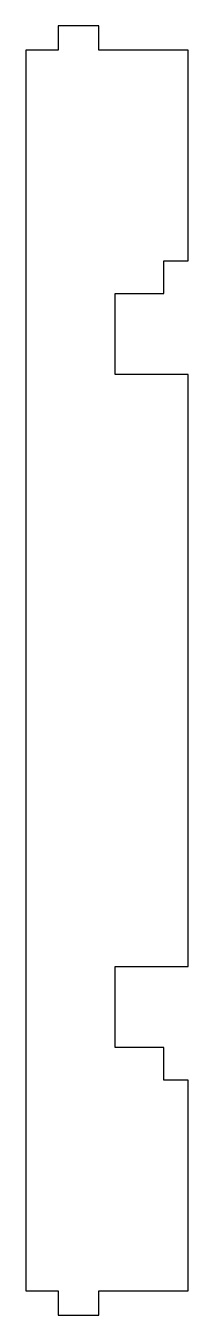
# Model space of a CAD drawing. Header units: millimetres. Extents: x -20 to 0, y -3 to 156.
import ezdxf

# ---------------------------------------------------------------- set-up
doc = ezdxf.new("R2010")
doc.units = ezdxf.units.MM

msp = doc.modelspace()

# ---------------------------------------------------------------- linework, layer by layer
msp.add_lwpolyline([(-11, 0), (0, 0), (0, 26), (-3, 26), (-3, 30), (-9, 30), (-9, 40), (0, 40), (0, 113), (-9, 113), (-9, 123), (-3, 123), (-3, 127), (0, 127), (0, 153), (-11, 153), (-11, 156), (-16, 156), (-16, 153), (-20, 153), (-20, 0), (-16, 0), (-16, -3), (-11, -3)], close=True)

doc.saveas('drawing.dxf')
